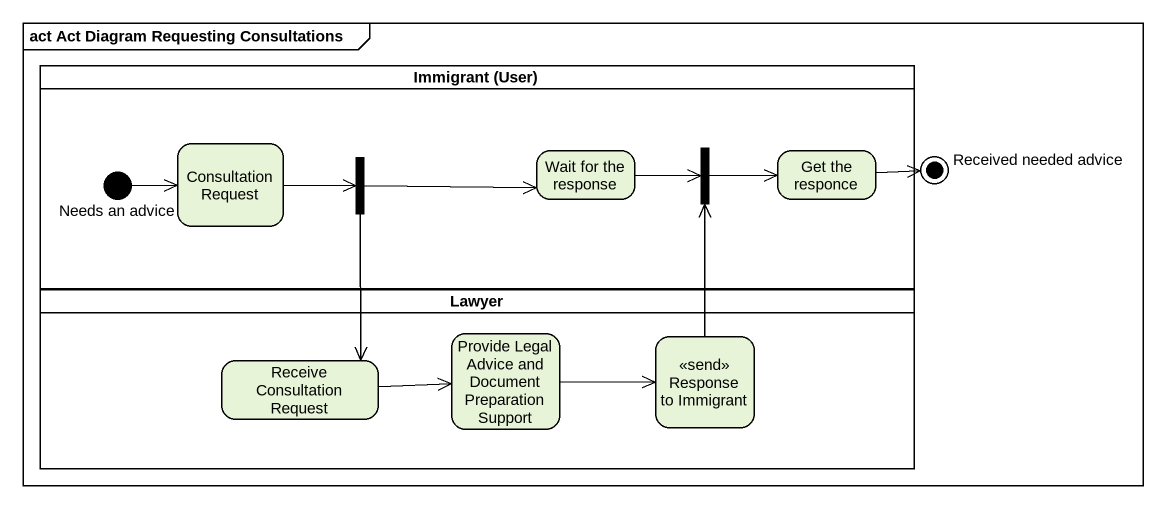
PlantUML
@startuml
mainframe act Act Diagram Requesting Consultations
hide empty description
state "Immigrant (User)" as Immigrant_User <<partition>> {
  state "Needs an advice" as Needs_an_advice <<start>>
  state "Consultation Request" as Consultation_Request
  state fork1 <<fork>>
  state "Wait for the response" as Wait_for_the_response
  state fork2 <<join>>
  state "Get the responce" as Get_the_responce
}
state "Received needed advice" as Received_needed_advice <<end>>
state Lawyer <<partition>> {
  state "Receive Consultation Request" as Receive_Consultation_Request
  state "Provide Legal Advice and Document Preparation Support" as Provide_Legal_Advice_and
  state "Response to Immigrant" as Response_to_Immigrant <<send>>
}
Needs_an_advice -right-> Consultation_Request
Consultation_Request -right-> fork1
fork1 -right-> Wait_for_the_response
fork1 --> Receive_Consultation_Request
Wait_for_the_response -right-> fork2
fork2 -right-> Get_the_responce
Get_the_responce -right-> Received_needed_advice
Receive_Consultation_Request -right-> Provide_Legal_Advice_and
Provide_Legal_Advice_and -right-> Response_to_Immigrant
Response_to_Immigrant -up-> fork2
@enduml
